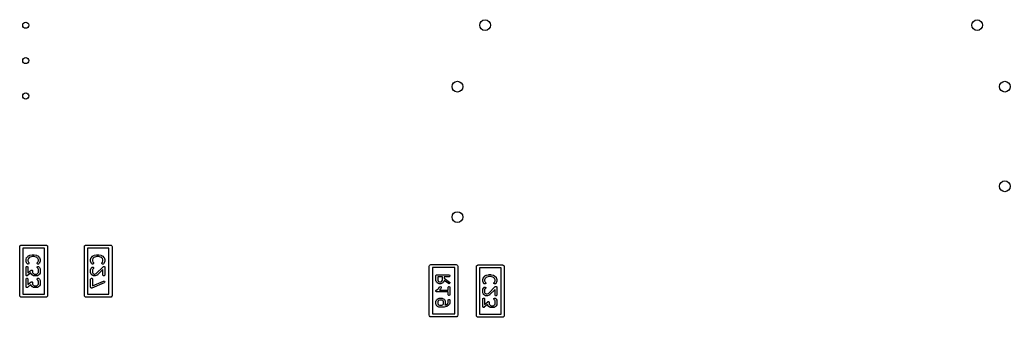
# Model space of a CAD drawing. Extents: x 2.52 to 5.05, y -5.23 to -2.7.
# Drawn here: x 3.778 to 5.045, y -4.374 to -3.993 of the extents above; entities that cross this region are included whole.
import ezdxf

# ---------------------------------------------------------------- set-up
doc = ezdxf.new("R2010")
doc.units = 0
doc.header["$MEASUREMENT"] = 0
doc.layers.add('BLACK', color=7, linetype='CONTINUOUS')

msp = doc.modelspace()

# ---------------------------------------------------------------- linework, layer by layer
at = {"layer": 'BLACK', "linetype": 'CONTINUOUS'}
for p, q in [((3.7776, -4.2835), (3.7777, -4.2827)), ((3.7776, -4.3465), (3.7776, -4.2835)), ((3.7777, -4.2827), (3.7788, -4.2816)), ((3.7788, -4.2816), (3.7795, -4.2815)), ((3.7795, -4.2815), (3.811, -4.2815)), ((3.7815, -4.2854), (3.7815, -4.3445)), ((3.8091, -4.2854), (3.7815, -4.2854)), ((3.8091, -4.3445), (3.8091, -4.2854)), ((3.811, -4.2815), (3.8118, -4.2816)), ((3.8118, -4.2816), (3.8128, -4.2827)), ((3.8128, -4.2827), (3.813, -4.2835)), ((3.813, -4.2835), (3.813, -4.3465)), ((3.8602, -4.2835), (3.8604, -4.2827)), ((3.8602, -4.3465), (3.8602, -4.2835)), ((3.8604, -4.2827), (3.8615, -4.2816)), ((3.8615, -4.2816), (3.8622, -4.2815)), ((3.8622, -4.2815), (3.8937, -4.2815)), ((3.8642, -4.2854), (3.8642, -4.3445)), ((3.8917, -4.2854), (3.8642, -4.2854)), ((3.8917, -4.3445), (3.8917, -4.2854)), ((3.8937, -4.2815), (3.8945, -4.2816)), ((3.8945, -4.2816), (3.8955, -4.2827)), ((3.8955, -4.2827), (3.8957, -4.2835)), ((3.8957, -4.2835), (3.8957, -4.3465)), ((3.7856, -4.3), (3.7863, -4.2977)), ((3.7863, -4.2976), (3.7865, -4.2975)), ((3.7863, -4.2977), (3.7863, -4.2976)), ((3.7863, -4.2977), (3.7863, -4.2977)), ((3.7865, -4.2975), (3.7865, -4.2973)), ((3.7865, -4.2973), (3.7866, -4.2973)), ((3.7866, -4.2973), (3.7881, -4.2958)), ((3.7866, -4.2973), (3.7866, -4.2973)), ((3.7881, -4.2958), (3.7883, -4.2956)), ((3.7883, -4.2956), (3.7884, -4.2955)), ((3.7884, -4.2955), (3.7899, -4.2948)), ((3.7896, -4.2976), (3.7885, -4.2987)), ((3.7909, -4.297), (3.7896, -4.2976)), ((3.7899, -4.2948), (3.79, -4.2947)), ((3.79, -4.2947), (3.7902, -4.2947)), ((3.7902, -4.2947), (3.7932, -4.2939)), ((3.7936, -4.2963), (3.7909, -4.297)), ((3.7932, -4.2939), (3.7933, -4.2939)), ((3.7933, -4.2939), (3.7934, -4.2939)), ((3.7934, -4.2939), (3.7957, -4.2939)), ((3.7955, -4.2963), (3.7936, -4.2963)), ((3.7983, -4.297), (3.7955, -4.2963)), ((3.7957, -4.2939), (3.7958, -4.2939)), ((3.7958, -4.2939), (3.796, -4.2939)), ((3.796, -4.2939), (3.799, -4.2947)), ((3.7995, -4.2976), (3.7983, -4.297)), ((3.799, -4.2947), (3.7991, -4.2947)), ((3.7991, -4.2947), (3.7992, -4.2948)), ((3.7992, -4.2948), (3.8007, -4.2955)), ((3.8007, -4.2987), (3.7995, -4.2976)), ((3.8007, -4.2955), (3.8009, -4.2956)), ((3.8009, -4.2956), (3.801, -4.2958)), ((3.801, -4.2958), (3.8025, -4.2973)), ((3.8025, -4.2973), (3.8026, -4.2973)), ((3.8026, -4.2973), (3.8026, -4.2973)), ((3.8026, -4.2973), (3.8027, -4.2975)), ((3.8027, -4.2975), (3.8028, -4.2976)), ((3.8028, -4.2976), (3.8028, -4.2977)), ((3.8028, -4.2977), (3.8028, -4.2977)), ((3.8028, -4.2977), (3.8036, -4.3)), ((3.8682, -4.3), (3.869, -4.2977)), ((3.869, -4.2976), (3.8691, -4.2975)), ((3.869, -4.2977), (3.869, -4.2976)), ((3.869, -4.2977), (3.869, -4.2977)), ((3.8691, -4.2975), (3.8692, -4.2973)), ((3.8692, -4.2973), (3.8692, -4.2973)), ((3.8692, -4.2973), (3.8693, -4.2973)), ((3.8693, -4.2973), (3.8708, -4.2958)), ((3.8708, -4.2958), (3.8709, -4.2956)), ((3.8709, -4.2956), (3.8711, -4.2955)), ((3.8711, -4.2955), (3.8726, -4.2948)), ((3.8723, -4.2976), (3.8711, -4.2987)), ((3.8735, -4.297), (3.8723, -4.2976)), ((3.8726, -4.2948), (3.8727, -4.2947)), ((3.8727, -4.2947), (3.8728, -4.2947)), ((3.8728, -4.2947), (3.8758, -4.2939)), ((3.8763, -4.2963), (3.8735, -4.297)), ((3.8758, -4.2939), (3.876, -4.2939)), ((3.876, -4.2939), (3.8761, -4.2939)), ((3.8761, -4.2939), (3.8784, -4.2939)), ((3.8782, -4.2963), (3.8763, -4.2963)), ((3.881, -4.297), (3.8782, -4.2963)), ((3.8784, -4.2939), (3.8785, -4.2939)), ((3.8785, -4.2939), (3.8787, -4.2939)), ((3.8787, -4.2939), (3.8817, -4.2947)), ((3.8822, -4.2976), (3.881, -4.297)), ((3.8817, -4.2947), (3.8818, -4.2947)), ((3.8818, -4.2947), (3.8819, -4.2948)), ((3.8819, -4.2948), (3.8834, -4.2955)), ((3.8833, -4.2987), (3.8822, -4.2976)), ((3.8834, -4.2955), (3.8835, -4.2956)), ((3.8835, -4.2956), (3.8837, -4.2958)), ((3.8837, -4.2958), (3.8852, -4.2973)), ((3.8852, -4.2973), (3.8852, -4.2973)), ((3.8852, -4.2973), (3.8853, -4.2973)), ((3.8853, -4.2973), (3.8854, -4.2975)), ((3.8854, -4.2975), (3.8855, -4.2976)), ((3.8855, -4.2976), (3.8855, -4.2977)), ((3.8855, -4.2977), (3.8855, -4.2977)), ((3.8855, -4.2977), (3.8862, -4.3)), ((3.7855, -4.3002), (3.7856, -4.3)), ((3.7855, -4.3003), (3.7855, -4.3002)), ((3.7855, -4.3018), (3.7855, -4.3003)), ((3.7855, -4.302), (3.7855, -4.3018)), ((3.7856, -4.3022), (3.7855, -4.302)), ((3.7855, -4.3101), (3.7856, -4.3096)), ((3.7855, -4.3198), (3.7855, -4.3101)), ((3.7863, -4.3045), (3.7856, -4.3022)), ((3.7856, -4.3096), (3.7862, -4.309)), ((3.7862, -4.309), (3.7871, -4.309)), ((3.7865, -4.3047), (3.7863, -4.3045)), ((3.7863, -4.3045), (3.7863, -4.3045)), ((3.7863, -4.3045), (3.7863, -4.3045)), ((3.7865, -4.3049), (3.7865, -4.3047)), ((3.7866, -4.3049), (3.7865, -4.3049)), ((3.7874, -4.3057), (3.7866, -4.3049)), ((3.7866, -4.3049), (3.7866, -4.3049)), ((3.7871, -4.309), (3.7878, -4.3096)), ((3.7877, -4.3059), (3.7874, -4.3057)), ((3.7886, -4.3059), (3.7877, -4.3059)), ((3.7878, -4.3096), (3.7879, -4.3101)), ((3.7885, -4.2987), (3.7879, -4.3005)), ((3.7879, -4.3005), (3.7879, -4.3016)), ((3.7879, -4.3016), (3.7885, -4.3034)), ((3.7879, -4.3101), (3.7879, -4.3172)), ((3.7885, -4.3034), (3.789, -4.304)), ((3.7893, -4.3053), (3.7886, -4.3059)), ((3.789, -4.304), (3.7893, -4.3044)), ((3.7893, -4.3044), (3.7893, -4.3053)), ((3.7998, -4.3044), (3.8001, -4.304)), ((3.7998, -4.3053), (3.7998, -4.3044)), ((3.8005, -4.3059), (3.7998, -4.3053)), ((3.7998, -4.3096), (3.8005, -4.309)), ((3.7998, -4.3105), (3.7998, -4.3096)), ((3.8001, -4.3109), (3.7998, -4.3105)), ((3.8001, -4.304), (3.8007, -4.3034)), ((3.8007, -4.3115), (3.8001, -4.3109)), ((3.8014, -4.3059), (3.8005, -4.3059)), ((3.8005, -4.309), (3.8014, -4.309)), ((3.8013, -4.3005), (3.8007, -4.2987)), ((3.8007, -4.3034), (3.8013, -4.3016)), ((3.8013, -4.3016), (3.8013, -4.3005)), ((3.8018, -4.3057), (3.8014, -4.3059)), ((3.8014, -4.309), (3.8018, -4.3093)), ((3.8025, -4.3049), (3.8018, -4.3057)), ((3.8018, -4.3093), (3.8025, -4.31)), ((3.8026, -4.3049), (3.8025, -4.3049)), ((3.8025, -4.31), (3.8026, -4.3102)), ((3.8027, -4.3047), (3.8026, -4.3049)), ((3.8026, -4.3049), (3.8026, -4.3049)), ((3.8026, -4.3102), (3.8027, -4.3103)), ((3.8028, -4.3045), (3.8027, -4.3047)), ((3.8027, -4.3103), (3.8035, -4.3118)), ((3.8036, -4.3022), (3.8028, -4.3045)), ((3.8028, -4.3045), (3.8028, -4.3045)), ((3.8028, -4.3045), (3.8028, -4.3045)), ((3.8036, -4.3), (3.8036, -4.3002)), ((3.8036, -4.3002), (3.8036, -4.3003)), ((3.8036, -4.3003), (3.8036, -4.3018)), ((3.8036, -4.3018), (3.8036, -4.302)), ((3.8036, -4.302), (3.8036, -4.3022)), ((3.8682, -4.3002), (3.8682, -4.3)), ((3.8682, -4.3003), (3.8682, -4.3002)), ((3.8682, -4.3018), (3.8682, -4.3003)), ((3.8682, -4.302), (3.8682, -4.3018)), ((3.8682, -4.3022), (3.8682, -4.302)), ((3.869, -4.3045), (3.8682, -4.3022)), ((3.8691, -4.3047), (3.869, -4.3045)), ((3.869, -4.3045), (3.869, -4.3045)), ((3.869, -4.3045), (3.869, -4.3045)), ((3.8692, -4.3049), (3.8691, -4.3047)), ((3.8691, -4.3111), (3.8692, -4.3109)), ((3.8693, -4.3049), (3.8692, -4.3049)), ((3.8692, -4.3049), (3.8692, -4.3049)), ((3.8692, -4.3109), (3.8693, -4.3108)), ((3.87, -4.3057), (3.8693, -4.3049)), ((3.8693, -4.3108), (3.87, -4.31)), ((3.8704, -4.3059), (3.87, -4.3057)), ((3.87, -4.31), (3.8704, -4.3097)), ((3.8713, -4.3059), (3.8704, -4.3059)), ((3.8704, -4.3097), (3.8713, -4.3097)), ((3.8711, -4.2987), (3.8705, -4.3005)), ((3.8705, -4.3005), (3.8705, -4.3016)), ((3.8705, -4.3016), (3.8711, -4.3034)), ((3.8711, -4.3034), (3.8717, -4.304)), ((3.872, -4.3053), (3.8713, -4.3059)), ((3.8713, -4.3097), (3.872, -4.3104)), ((3.8717, -4.304), (3.872, -4.3044)), ((3.872, -4.3044), (3.872, -4.3053)), ((3.872, -4.3104), (3.872, -4.3113)), ((3.8755, -4.3181), (3.8843, -4.3093)), ((3.8825, -4.3044), (3.8828, -4.304)), ((3.8825, -4.3053), (3.8825, -4.3044)), ((3.8832, -4.3059), (3.8825, -4.3053)), ((3.8828, -4.304), (3.8833, -4.3034)), ((3.8841, -4.3059), (3.8832, -4.3059)), ((3.8839, -4.3005), (3.8833, -4.2987)), ((3.8833, -4.3034), (3.8839, -4.3016)), ((3.8839, -4.3016), (3.8839, -4.3005)), ((3.8845, -4.3057), (3.8841, -4.3059)), ((3.8843, -4.3093), (3.8847, -4.309)), ((3.8852, -4.3049), (3.8845, -4.3057)), ((3.8847, -4.309), (3.8847, -4.309)), ((3.8847, -4.309), (3.8847, -4.309)), ((3.8847, -4.309), (3.8856, -4.309)), ((3.8853, -4.3049), (3.8852, -4.3049)), ((3.8852, -4.3049), (3.8852, -4.3049)), ((3.8854, -4.3047), (3.8853, -4.3049)), ((3.8855, -4.3045), (3.8854, -4.3047)), ((3.8862, -4.3022), (3.8855, -4.3045)), ((3.8855, -4.3045), (3.8855, -4.3045)), ((3.8855, -4.3045), (3.8855, -4.3045)), ((3.8856, -4.309), (3.8862, -4.3096)), ((3.8856, -4.309), (3.8856, -4.309)), ((3.8862, -4.3), (3.8863, -4.3002)), ((3.8863, -4.302), (3.8862, -4.3022)), ((3.8862, -4.3096), (3.8863, -4.3101)), ((3.8863, -4.3002), (3.8863, -4.3003)), ((3.8863, -4.3003), (3.8863, -4.3018)), ((3.8863, -4.3018), (3.8863, -4.302)), ((3.8863, -4.3101), (3.8863, -4.3198)), ((4.3018, -4.3085), (4.3019, -4.3078)), ((4.3018, -4.3715), (4.3018, -4.3085)), ((4.3019, -4.3078), (4.303, -4.3067)), ((4.303, -4.3067), (4.3038, -4.3065)), ((4.3038, -4.3065), (4.3362, -4.3065)), ((4.3057, -4.3105), (4.3057, -4.3695)), ((4.3343, -4.3105), (4.3057, -4.3105)), ((4.3343, -4.3695), (4.3343, -4.3105)), ((4.3362, -4.3065), (4.337, -4.3067)), ((4.337, -4.3067), (4.3381, -4.3078)), ((4.3381, -4.3078), (4.3382, -4.3085)), ((4.3382, -4.3085), (4.3382, -4.3715)), ((4.3623, -4.309), (4.3624, -4.3082)), ((4.3623, -4.372), (4.3623, -4.309)), ((4.3624, -4.3082), (4.3635, -4.3072)), ((4.3635, -4.3072), (4.3643, -4.307)), ((4.3643, -4.307), (4.3957, -4.307)), ((4.3957, -4.307), (4.3965, -4.3072)), ((4.3965, -4.3072), (4.3976, -4.3082)), ((4.3976, -4.3082), (4.3977, -4.309)), ((4.3977, -4.309), (4.3977, -4.372)), ((3.7856, -4.3202), (3.7855, -4.3198)), ((3.7856, -4.3203), (3.7856, -4.3202)), ((3.7856, -4.3202), (3.7856, -4.3202)), ((3.7856, -4.3202), (3.7856, -4.3202)), ((3.7859, -4.3206), (3.7856, -4.3203)), ((3.7862, -4.3209), (3.7859, -4.3206)), ((3.7867, -4.3209), (3.7862, -4.3209)), ((3.7862, -4.3209), (3.7862, -4.3209)), ((3.7862, -4.3209), (3.7862, -4.3209)), ((3.7871, -4.321), (3.7867, -4.3209)), ((3.7872, -4.3209), (3.7871, -4.3209)), ((3.7871, -4.3209), (3.7871, -4.3209)), ((3.7871, -4.3209), (3.7871, -4.321)), ((3.7875, -4.3207), (3.7872, -4.3209)), ((3.7916, -4.3171), (3.7875, -4.3207)), ((3.7879, -4.3172), (3.7919, -4.3137)), ((3.7916, -4.3173), (3.7916, -4.3171)), ((3.7916, -4.3174), (3.7916, -4.3173)), ((3.7916, -4.3173), (3.7916, -4.3173)), ((3.7924, -4.3189), (3.7916, -4.3174)), ((3.7919, -4.3137), (3.7922, -4.3135)), ((3.7922, -4.3135), (3.7922, -4.3135)), ((3.7922, -4.3135), (3.7923, -4.3135)), ((3.7923, -4.3135), (3.7923, -4.3135)), ((3.7923, -4.3135), (3.7927, -4.3135)), ((3.7925, -4.319), (3.7924, -4.3189)), ((3.7926, -4.3192), (3.7925, -4.319)), ((3.7934, -4.3199), (3.7926, -4.3192)), ((3.7927, -4.3135), (3.7931, -4.3135)), ((3.7931, -4.3135), (3.7932, -4.3135)), ((3.7932, -4.3135), (3.7932, -4.3135)), ((3.7932, -4.3135), (3.7935, -4.3138)), ((3.7935, -4.32), (3.7934, -4.3199)), ((3.7935, -4.3138), (3.7938, -4.3141)), ((3.7937, -4.3201), (3.7935, -4.32)), ((3.7952, -4.3209), (3.7937, -4.3201)), ((3.7938, -4.3141), (3.7938, -4.3142)), ((3.7938, -4.3142), (3.7938, -4.3142)), ((3.7938, -4.3142), (3.7938, -4.3143)), ((3.7938, -4.3143), (3.7939, -4.3146)), ((3.7939, -4.3146), (3.7939, -4.3166)), ((3.7939, -4.3166), (3.7944, -4.3176)), ((3.7944, -4.3176), (3.7949, -4.3181)), ((3.7949, -4.3181), (3.796, -4.3187)), ((3.7954, -4.321), (3.7952, -4.3209)), ((3.7952, -4.3209), (3.7952, -4.3209)), ((3.7952, -4.3209), (3.7952, -4.3209)), ((3.7956, -4.321), (3.7954, -4.321)), ((3.7957, -4.321), (3.7956, -4.321)), ((3.7956, -4.321), (3.7956, -4.321)), ((3.7994, -4.321), (3.7957, -4.321)), ((3.796, -4.3187), (3.7992, -4.3187)), ((3.7992, -4.3187), (3.8002, -4.3181)), ((3.7995, -4.321), (3.7994, -4.321)), ((3.7997, -4.321), (3.7995, -4.321)), ((3.7995, -4.321), (3.7995, -4.321)), ((3.7999, -4.3209), (3.7997, -4.321)), ((3.8, -4.3209), (3.7999, -4.3209)), ((3.7999, -4.3209), (3.7999, -4.3209)), ((3.8015, -4.3201), (3.8, -4.3209)), ((3.8002, -4.3181), (3.8007, -4.3176)), ((3.8013, -4.3126), (3.8007, -4.3115)), ((3.8007, -4.3176), (3.8013, -4.3166)), ((3.8013, -4.3166), (3.8013, -4.3126)), ((3.8016, -4.32), (3.8015, -4.3201)), ((3.8018, -4.3199), (3.8016, -4.32)), ((3.8025, -4.3192), (3.8018, -4.3199)), ((3.8026, -4.319), (3.8025, -4.3192)), ((3.8027, -4.3189), (3.8026, -4.319)), ((3.8035, -4.3174), (3.8027, -4.3189)), ((3.8035, -4.3118), (3.8035, -4.3119)), ((3.8035, -4.3119), (3.8035, -4.3119)), ((3.8035, -4.3119), (3.8036, -4.3121)), ((3.8036, -4.3171), (3.8035, -4.3173)), ((3.8035, -4.3173), (3.8035, -4.3173)), ((3.8035, -4.3173), (3.8035, -4.3174)), ((3.8036, -4.3121), (3.8036, -4.3123)), ((3.8036, -4.3123), (3.8036, -4.3123)), ((3.8036, -4.3123), (3.8036, -4.3123)), ((3.8036, -4.3123), (3.8036, -4.3168)), ((3.8036, -4.3168), (3.8036, -4.3169)), ((3.8036, -4.3169), (3.8036, -4.3169)), ((3.8036, -4.3169), (3.8036, -4.3171)), ((3.8682, -4.3128), (3.8683, -4.3126)), ((3.8682, -4.313), (3.8682, -4.3128)), ((3.8682, -4.3131), (3.8682, -4.313)), ((3.8682, -4.313), (3.8682, -4.313)), ((3.8682, -4.3168), (3.8682, -4.3131)), ((3.8682, -4.3169), (3.8682, -4.3168)), ((3.8682, -4.3171), (3.8682, -4.3169)), ((3.8682, -4.3169), (3.8682, -4.3169)), ((3.8683, -4.3173), (3.8682, -4.3171)), ((3.8683, -4.3126), (3.8691, -4.3111)), ((3.8683, -4.3126), (3.8683, -4.3126)), ((3.8683, -4.3126), (3.8683, -4.3126)), ((3.8683, -4.3174), (3.8683, -4.3173)), ((3.8683, -4.3173), (3.8683, -4.3173)), ((3.8691, -4.3189), (3.8683, -4.3174)), ((3.8692, -4.319), (3.8691, -4.3189)), ((3.8693, -4.3192), (3.8692, -4.319)), ((3.87, -4.3199), (3.8693, -4.3192)), ((3.8702, -4.32), (3.87, -4.3199)), ((3.8703, -4.3201), (3.8702, -4.32)), ((3.8718, -4.3209), (3.8703, -4.3201)), ((3.8711, -4.3123), (3.8705, -4.3134)), ((3.8705, -4.3134), (3.8705, -4.3166)), ((3.8705, -4.3166), (3.8711, -4.3176)), ((3.8717, -4.3117), (3.8711, -4.3123)), ((3.8711, -4.3176), (3.8716, -4.3181)), ((3.8716, -4.3181), (3.8726, -4.3187)), ((3.872, -4.3113), (3.8717, -4.3117)), ((3.8719, -4.3209), (3.8718, -4.3209)), ((3.8721, -4.321), (3.8719, -4.3209)), ((3.8719, -4.3209), (3.8719, -4.3209)), ((3.8723, -4.321), (3.8721, -4.321)), ((3.8724, -4.321), (3.8723, -4.321)), ((3.8723, -4.321), (3.8723, -4.321)), ((3.8739, -4.321), (3.8724, -4.321)), ((3.8726, -4.3187), (3.8737, -4.3187)), ((3.8737, -4.3187), (3.8755, -4.3181)), ((3.8741, -4.321), (3.8739, -4.321)), ((3.8742, -4.321), (3.8741, -4.321)), ((3.8765, -4.3202), (3.8742, -4.321)), ((3.8766, -4.3202), (3.8765, -4.3202)), ((3.8765, -4.3202), (3.8765, -4.3202)), ((3.8767, -4.3201), (3.8766, -4.3202)), ((3.8769, -4.32), (3.8767, -4.3201)), ((3.877, -4.3199), (3.8769, -4.32)), ((3.8769, -4.32), (3.8769, -4.32)), ((3.8839, -4.3129), (3.877, -4.3199)), ((3.8839, -4.3198), (3.8839, -4.3129)), ((3.884, -4.3203), (3.8839, -4.3198)), ((3.8847, -4.3209), (3.884, -4.3203)), ((3.8856, -4.3209), (3.8847, -4.3209)), ((3.8862, -4.3203), (3.8856, -4.3209)), ((3.8863, -4.3198), (3.8862, -4.3203)), ((4.3102, -4.3209), (4.3103, -4.3204)), ((4.3102, -4.3269), (4.3102, -4.3209)), ((4.3103, -4.3204), (4.311, -4.3198)), ((4.311, -4.3198), (4.3114, -4.3197)), ((4.3114, -4.3197), (4.3272, -4.3197)), ((4.3185, -4.3221), (4.3126, -4.3221)), ((4.3126, -4.3221), (4.3126, -4.3266)), ((4.3185, -4.3266), (4.3185, -4.3221)), ((4.3272, -4.3221), (4.3208, -4.3221)), ((4.3208, -4.3221), (4.3208, -4.324)), ((4.3272, -4.3197), (4.3276, -4.3198)), ((4.3276, -4.322), (4.3272, -4.3221)), ((4.3276, -4.3198), (4.3283, -4.3204)), ((4.3283, -4.3213), (4.3276, -4.322)), ((4.3283, -4.3204), (4.3283, -4.3213)), ((4.3662, -4.3109), (4.3662, -4.37)), ((4.3938, -4.3109), (4.3662, -4.3109)), ((4.3703, -4.3255), (4.371, -4.3232)), ((4.371, -4.3232), (4.3711, -4.3232)), ((4.3711, -4.3231), (4.3712, -4.323)), ((4.3711, -4.3232), (4.3711, -4.3231)), ((4.3712, -4.323), (4.3713, -4.3228)), ((4.3713, -4.3228), (4.3728, -4.3213)), ((4.3713, -4.3228), (4.3713, -4.3228)), ((4.3713, -4.3228), (4.3713, -4.3228)), ((4.3728, -4.3213), (4.373, -4.3212)), ((4.373, -4.3212), (4.3731, -4.321)), ((4.3731, -4.321), (4.3746, -4.3203)), ((4.3744, -4.3231), (4.3732, -4.3242)), ((4.3756, -4.3225), (4.3744, -4.3231)), ((4.3746, -4.3203), (4.3748, -4.3203)), ((4.3748, -4.3203), (4.3749, -4.3202)), ((4.3749, -4.3202), (4.3779, -4.3195)), ((4.3783, -4.3218), (4.3756, -4.3225)), ((4.3779, -4.3195), (4.378, -4.3194)), ((4.378, -4.3194), (4.3782, -4.3194)), ((4.3782, -4.3194), (4.3804, -4.3194)), ((4.3803, -4.3218), (4.3783, -4.3218)), ((4.383, -4.3225), (4.3803, -4.3218)), ((4.3804, -4.3194), (4.3806, -4.3194)), ((4.3806, -4.3194), (4.3807, -4.3195)), ((4.3807, -4.3195), (4.3837, -4.3202)), ((4.3842, -4.3231), (4.383, -4.3225)), ((4.3837, -4.3202), (4.3838, -4.3203)), ((4.3838, -4.3203), (4.3839, -4.3203)), ((4.3839, -4.3203), (4.3854, -4.321)), ((4.3854, -4.3242), (4.3842, -4.3231)), ((4.3854, -4.321), (4.3856, -4.3212)), ((4.3856, -4.3212), (4.3857, -4.3213)), ((4.3857, -4.3213), (4.3872, -4.3228)), ((4.3872, -4.3228), (4.3873, -4.3228)), ((4.3873, -4.3228), (4.3873, -4.3228)), ((4.3873, -4.3228), (4.3874, -4.323)), ((4.3874, -4.323), (4.3875, -4.3231)), ((4.3875, -4.3231), (4.3875, -4.3232)), ((4.3875, -4.3232), (4.3875, -4.3232)), ((4.3875, -4.3232), (4.3883, -4.3255)), ((4.3938, -4.37), (4.3938, -4.3109)), ((3.7855, -4.3251), (3.7856, -4.3246)), ((3.7855, -4.3348), (3.7855, -4.3251)), ((3.7856, -4.3352), (3.7855, -4.3348)), ((3.7856, -4.3246), (3.7862, -4.324)), ((3.7856, -4.3353), (3.7856, -4.3352)), ((3.7856, -4.3352), (3.7856, -4.3352)), ((3.7856, -4.3352), (3.7856, -4.3352)), ((3.7859, -4.3356), (3.7856, -4.3353)), ((3.7862, -4.3359), (3.7859, -4.3356)), ((3.7862, -4.324), (3.7871, -4.324)), ((3.7867, -4.3359), (3.7862, -4.3359)), ((3.7862, -4.3359), (3.7862, -4.3359)), ((3.7862, -4.3359), (3.7862, -4.3359)), ((3.7871, -4.336), (3.7867, -4.3359)), ((3.7871, -4.324), (3.7878, -4.3246)), ((3.7872, -4.3359), (3.7871, -4.3359)), ((3.7871, -4.3359), (3.7871, -4.3359)), ((3.7871, -4.3359), (3.7871, -4.336)), ((3.7875, -4.3357), (3.7872, -4.3359)), ((3.7916, -4.3321), (3.7875, -4.3357)), ((3.7878, -4.3246), (3.7879, -4.3251)), ((3.7879, -4.3251), (3.7879, -4.3322)), ((3.7879, -4.3322), (3.7919, -4.3287)), ((3.7916, -4.3323), (3.7916, -4.3321)), ((3.7916, -4.3324), (3.7916, -4.3323)), ((3.7916, -4.3323), (3.7916, -4.3323)), ((3.7924, -4.3339), (3.7916, -4.3324)), ((3.7919, -4.3287), (3.7922, -4.3285)), ((3.7922, -4.3285), (3.7922, -4.3285)), ((3.7922, -4.3285), (3.7923, -4.3285)), ((3.7923, -4.3285), (3.7923, -4.3285)), ((3.7923, -4.3285), (3.7927, -4.3285)), ((3.7925, -4.334), (3.7924, -4.3339)), ((3.7926, -4.3342), (3.7925, -4.334)), ((3.7934, -4.3349), (3.7926, -4.3342)), ((3.7927, -4.3285), (3.7931, -4.3285)), ((3.7931, -4.3285), (3.7932, -4.3285)), ((3.7932, -4.3285), (3.7932, -4.3285)), ((3.7932, -4.3285), (3.7935, -4.3288)), ((3.7935, -4.335), (3.7934, -4.3349)), ((3.7935, -4.3288), (3.7938, -4.3291)), ((3.7937, -4.3351), (3.7935, -4.335)), ((3.7952, -4.3359), (3.7937, -4.3351)), ((3.7938, -4.3291), (3.7938, -4.3292)), ((3.7938, -4.3292), (3.7938, -4.3292)), ((3.7938, -4.3292), (3.7938, -4.3293)), ((3.7938, -4.3293), (3.7939, -4.3296)), ((3.7939, -4.3296), (3.7939, -4.3316)), ((3.7939, -4.3316), (3.7944, -4.3326)), ((3.7944, -4.3326), (3.7949, -4.3331)), ((3.7949, -4.3331), (3.796, -4.3337)), ((3.7954, -4.336), (3.7952, -4.3359)), ((3.7952, -4.3359), (3.7952, -4.3359)), ((3.7952, -4.3359), (3.7952, -4.3359)), ((3.7956, -4.336), (3.7954, -4.336)), ((3.7957, -4.336), (3.7956, -4.336)), ((3.7956, -4.336), (3.7956, -4.336)), ((3.7994, -4.336), (3.7957, -4.336)), ((3.796, -4.3337), (3.7992, -4.3337)), ((3.7992, -4.3337), (3.8002, -4.3331)), ((3.7995, -4.336), (3.7994, -4.336)), ((3.7997, -4.336), (3.7995, -4.336)), ((3.7995, -4.336), (3.7995, -4.336)), ((3.7999, -4.3359), (3.7997, -4.336)), ((3.7998, -4.3246), (3.8005, -4.324)), ((3.7998, -4.3255), (3.7998, -4.3246)), ((3.8001, -4.3259), (3.7998, -4.3255)), ((3.8, -4.3359), (3.7999, -4.3359)), ((3.7999, -4.3359), (3.7999, -4.3359)), ((3.8015, -4.3351), (3.8, -4.3359)), ((3.8007, -4.3265), (3.8001, -4.3259)), ((3.8002, -4.3331), (3.8007, -4.3326)), ((3.8005, -4.324), (3.8014, -4.324)), ((3.8013, -4.3276), (3.8007, -4.3265)), ((3.8007, -4.3326), (3.8013, -4.3316)), ((3.8013, -4.3316), (3.8013, -4.3276)), ((3.8014, -4.324), (3.8018, -4.3242)), ((3.8016, -4.335), (3.8015, -4.3351)), ((3.8018, -4.3349), (3.8016, -4.335)), ((3.8018, -4.3242), (3.8025, -4.325)), ((3.8025, -4.3342), (3.8018, -4.3349)), ((3.8025, -4.325), (3.8026, -4.3252)), ((3.8026, -4.334), (3.8025, -4.3342)), ((3.8026, -4.3252), (3.8027, -4.3253)), ((3.8027, -4.3339), (3.8026, -4.334)), ((3.8027, -4.3253), (3.8035, -4.3268)), ((3.8035, -4.3324), (3.8027, -4.3339)), ((3.8035, -4.3268), (3.8035, -4.3269)), ((3.8035, -4.3269), (3.8035, -4.3269)), ((3.8035, -4.3269), (3.8036, -4.3271)), ((3.8036, -4.3321), (3.8035, -4.3323)), ((3.8035, -4.3323), (3.8035, -4.3323)), ((3.8035, -4.3323), (3.8035, -4.3324)), ((3.8036, -4.3271), (3.8036, -4.3273)), ((3.8036, -4.3273), (3.8036, -4.3273)), ((3.8036, -4.3273), (3.8036, -4.3273)), ((3.8036, -4.3273), (3.8036, -4.3318)), ((3.8036, -4.3318), (3.8036, -4.3319)), ((3.8036, -4.3319), (3.8036, -4.3319)), ((3.8036, -4.3319), (3.8036, -4.3321)), ((3.8682, -4.3251), (3.8683, -4.3246)), ((3.8682, -4.3356), (3.8682, -4.3251)), ((3.8683, -4.336), (3.8682, -4.3356)), ((3.8682, -4.3356), (3.8682, -4.3356)), ((3.8682, -4.3356), (3.8682, -4.3356)), ((3.8682, -4.3356), (3.8682, -4.3356)), ((3.8683, -4.3246), (3.8689, -4.324)), ((3.8684, -4.3362), (3.8683, -4.336)), ((3.8685, -4.3364), (3.8684, -4.3362)), ((3.8689, -4.324), (3.8698, -4.324)), ((3.8698, -4.324), (3.8705, -4.3246)), ((3.8856, -4.3299), (3.8698, -4.3367)), ((3.8705, -4.3246), (3.8705, -4.3251)), ((3.8705, -4.3251), (3.8705, -4.3338)), ((3.8705, -4.3338), (3.8846, -4.3277)), ((3.8846, -4.3277), (3.8851, -4.3277)), ((3.8851, -4.3277), (3.8859, -4.328)), ((3.886, -4.3297), (3.8856, -4.3299)), ((3.8859, -4.328), (3.8863, -4.3288)), ((3.8863, -4.3288), (3.886, -4.3297)), ((4.3102, -4.327), (4.3102, -4.3269)), ((4.3102, -4.3269), (4.3102, -4.3269)), ((4.3103, -4.3271), (4.3102, -4.327)), ((4.3103, -4.3273), (4.3103, -4.3271)), ((4.3104, -4.3274), (4.3103, -4.3273)), ((4.3103, -4.3273), (4.3103, -4.3273)), ((4.3111, -4.3289), (4.3104, -4.3274)), ((4.3112, -4.3291), (4.3111, -4.3289)), ((4.3113, -4.3292), (4.3112, -4.3291)), ((4.3121, -4.33), (4.3113, -4.3292)), ((4.3122, -4.3301), (4.3121, -4.33)), ((4.3124, -4.3302), (4.3122, -4.3301)), ((4.3139, -4.3309), (4.3124, -4.3302)), ((4.3126, -4.3266), (4.3131, -4.3277)), ((4.3131, -4.3277), (4.3136, -4.3282)), ((4.3136, -4.3282), (4.3147, -4.3287)), ((4.314, -4.331), (4.3139, -4.3309)), ((4.3139, -4.3309), (4.3139, -4.3309)), ((4.3141, -4.331), (4.314, -4.331)), ((4.3143, -4.3311), (4.3141, -4.331)), ((4.3142, -4.3367), (4.3149, -4.3353)), ((4.3144, -4.331), (4.3143, -4.3311)), ((4.3144, -4.3311), (4.3144, -4.331)), ((4.3167, -4.3311), (4.3144, -4.3311)), ((4.3147, -4.3287), (4.3164, -4.3287)), ((4.3149, -4.3353), (4.3151, -4.335)), ((4.3151, -4.335), (4.316, -4.3347)), ((4.316, -4.3347), (4.3168, -4.3351)), ((4.3164, -4.3287), (4.3175, -4.3282)), ((4.3169, -4.331), (4.3167, -4.3311)), ((4.3167, -4.3311), (4.3167, -4.331)), ((4.3167, -4.331), (4.3167, -4.3311)), ((4.3168, -4.3351), (4.3171, -4.336)), ((4.3171, -4.331), (4.3169, -4.331)), ((4.3171, -4.336), (4.317, -4.3364)), ((4.3172, -4.3309), (4.3171, -4.3309)), ((4.3171, -4.3309), (4.3171, -4.331)), ((4.3187, -4.3302), (4.3172, -4.3309)), ((4.3175, -4.3282), (4.3179, -4.3277)), ((4.3179, -4.3277), (4.3185, -4.3266)), ((4.3188, -4.3301), (4.3187, -4.3302)), ((4.319, -4.33), (4.3188, -4.3301)), ((4.3197, -4.3292), (4.319, -4.33)), ((4.3199, -4.3291), (4.3197, -4.3292)), ((4.32, -4.3289), (4.3199, -4.3291)), ((4.3207, -4.3274), (4.32, -4.3289)), ((4.3208, -4.3273), (4.3207, -4.3273)), ((4.3207, -4.3273), (4.3207, -4.3274)), ((4.3208, -4.324), (4.3278, -4.3289)), ((4.3265, -4.3308), (4.3208, -4.3269)), ((4.3208, -4.3269), (4.3208, -4.3269)), ((4.3208, -4.3269), (4.3208, -4.327)), ((4.3208, -4.327), (4.3208, -4.3271)), ((4.3208, -4.3271), (4.3208, -4.3273)), ((4.326, -4.3359), (4.3261, -4.3354)), ((4.326, -4.3392), (4.326, -4.3359)), ((4.3261, -4.3354), (4.3267, -4.3348)), ((4.3269, -4.331), (4.3265, -4.3308)), ((4.3267, -4.3348), (4.3276, -4.3348)), ((4.3278, -4.3309), (4.3269, -4.331)), ((4.3276, -4.3348), (4.3283, -4.3354)), ((4.3278, -4.3289), (4.3282, -4.3292)), ((4.3283, -4.3301), (4.3278, -4.3309)), ((4.3282, -4.3292), (4.3283, -4.3301)), ((4.3283, -4.3354), (4.3283, -4.3359)), ((4.3283, -4.3359), (4.3283, -4.3449)), ((4.3702, -4.3258), (4.3703, -4.3257)), ((4.3702, -4.3273), (4.3702, -4.3258)), ((4.3703, -4.3275), (4.3702, -4.3273)), ((4.3703, -4.3257), (4.3703, -4.3255)), ((4.3703, -4.3277), (4.3703, -4.3275)), ((4.371, -4.33), (4.3703, -4.3277)), ((4.3711, -4.33), (4.371, -4.33)), ((4.3711, -4.3301), (4.3711, -4.33)), ((4.3712, -4.3302), (4.3711, -4.3301)), ((4.3713, -4.3304), (4.3712, -4.3302)), ((4.3712, -4.3364), (4.3713, -4.3363)), ((4.3721, -4.3312), (4.3713, -4.3304)), ((4.3713, -4.3304), (4.3713, -4.3304)), ((4.3713, -4.3304), (4.3713, -4.3304)), ((4.3713, -4.3363), (4.3721, -4.3355)), ((4.3725, -4.3314), (4.3721, -4.3312)), ((4.3721, -4.3355), (4.3725, -4.3353)), ((4.3734, -4.3314), (4.3725, -4.3314)), ((4.3725, -4.3353), (4.3734, -4.3353)), ((4.3732, -4.3242), (4.3726, -4.326)), ((4.3726, -4.326), (4.3726, -4.3272)), ((4.3726, -4.3272), (4.3732, -4.329)), ((4.3732, -4.329), (4.3737, -4.3295)), ((4.374, -4.3308), (4.3734, -4.3314)), ((4.3734, -4.3353), (4.374, -4.3359)), ((4.3737, -4.3295), (4.374, -4.3299)), ((4.374, -4.3299), (4.374, -4.3308)), ((4.374, -4.3359), (4.374, -4.3368)), ((4.3775, -4.3436), (4.3863, -4.3348)), ((4.3846, -4.3299), (4.3848, -4.3295)), ((4.3846, -4.3308), (4.3846, -4.3299)), ((4.3852, -4.3314), (4.3846, -4.3308)), ((4.3848, -4.3295), (4.3854, -4.329)), ((4.3861, -4.3314), (4.3852, -4.3314)), ((4.386, -4.326), (4.3854, -4.3242)), ((4.3854, -4.329), (4.386, -4.3272)), ((4.386, -4.3272), (4.386, -4.326)), ((4.3865, -4.3312), (4.3861, -4.3314)), ((4.3863, -4.3348), (4.3867, -4.3345)), ((4.3872, -4.3304), (4.3865, -4.3312)), ((4.3867, -4.3345), (4.3867, -4.3345)), ((4.3867, -4.3345), (4.3867, -4.3345)), ((4.3867, -4.3345), (4.3876, -4.3345)), ((4.3873, -4.3304), (4.3872, -4.3304)), ((4.3874, -4.3302), (4.3873, -4.3304)), ((4.3873, -4.3304), (4.3873, -4.3304)), ((4.3875, -4.3301), (4.3874, -4.3302)), ((4.3883, -4.3277), (4.3875, -4.33)), ((4.3875, -4.33), (4.3875, -4.33)), ((4.3875, -4.33), (4.3875, -4.3301)), ((4.3876, -4.3345), (4.3883, -4.3351)), ((4.3876, -4.3345), (4.3876, -4.3345)), ((4.3883, -4.3255), (4.3883, -4.3257)), ((4.3883, -4.3257), (4.3883, -4.3258)), ((4.3883, -4.3258), (4.3883, -4.3273)), ((4.3883, -4.3273), (4.3883, -4.3275)), ((4.3883, -4.3275), (4.3883, -4.3277)), ((4.3883, -4.3351), (4.3883, -4.3356)), ((4.3883, -4.3356), (4.3883, -4.3453)), ((3.7777, -4.3472), (3.7776, -4.3465)), ((3.7788, -4.3483), (3.7777, -4.3472)), ((3.7795, -4.3484), (3.7788, -4.3483)), ((3.811, -4.3484), (3.7795, -4.3484)), ((3.7815, -4.3445), (3.8091, -4.3445)), ((3.8118, -4.3483), (3.811, -4.3484)), ((3.8128, -4.3472), (3.8118, -4.3483)), ((3.813, -4.3465), (3.8128, -4.3472)), ((3.8604, -4.3472), (3.8602, -4.3465)), ((3.8615, -4.3483), (3.8604, -4.3472)), ((3.8622, -4.3484), (3.8615, -4.3483)), ((3.8937, -4.3484), (3.8622, -4.3484)), ((3.8642, -4.3445), (3.8917, -4.3445)), ((3.8688, -4.3365), (3.8685, -4.3364)), ((3.8689, -4.3367), (3.8688, -4.3365)), ((3.8692, -4.3367), (3.8689, -4.3367)), ((3.8694, -4.3368), (3.8692, -4.3367)), ((3.8698, -4.3367), (3.8694, -4.3368)), ((3.8698, -4.3367), (3.8698, -4.3367)), ((3.8698, -4.3367), (3.8698, -4.3367)), ((3.8698, -4.3367), (3.8698, -4.3367)), ((3.8945, -4.3483), (3.8937, -4.3484)), ((3.8955, -4.3472), (3.8945, -4.3483)), ((3.8957, -4.3465), (3.8955, -4.3472)), ((4.3103, -4.3399), (4.3104, -4.3398)), ((4.3103, -4.3403), (4.3103, -4.3399)), ((4.3103, -4.3406), (4.3103, -4.3403)), ((4.3103, -4.3407), (4.3103, -4.3406)), ((4.3103, -4.3408), (4.3103, -4.3407)), ((4.3106, -4.3411), (4.3103, -4.3408)), ((4.3104, -4.3397), (4.3108, -4.3394)), ((4.3104, -4.3398), (4.3104, -4.3397)), ((4.3108, -4.3414), (4.3106, -4.3411)), ((4.3108, -4.3394), (4.3129, -4.338)), ((4.3109, -4.3414), (4.3108, -4.3414)), ((4.311, -4.3415), (4.3109, -4.3414)), ((4.3114, -4.3416), (4.311, -4.3415)), ((4.326, -4.3416), (4.3114, -4.3416)), ((4.3129, -4.338), (4.3142, -4.3367)), ((4.316, -4.3382), (4.315, -4.3392)), ((4.315, -4.3392), (4.326, -4.3392)), ((4.3161, -4.3381), (4.316, -4.3382)), ((4.3162, -4.3379), (4.3161, -4.3381)), ((4.317, -4.3364), (4.3162, -4.3379)), ((4.326, -4.3449), (4.326, -4.3416)), ((4.3261, -4.3453), (4.326, -4.3449)), ((4.3267, -4.346), (4.3261, -4.3453)), ((4.3276, -4.346), (4.3267, -4.346)), ((4.3283, -4.3453), (4.3276, -4.346)), ((4.3283, -4.3449), (4.3283, -4.3453)), ((4.3702, -4.3385), (4.3703, -4.3383)), ((4.3702, -4.3386), (4.3702, -4.3385)), ((4.3702, -4.3385), (4.3702, -4.3385)), ((4.3702, -4.3423), (4.3702, -4.3386)), ((4.3702, -4.3424), (4.3702, -4.3423)), ((4.3703, -4.3426), (4.3702, -4.3424)), ((4.3702, -4.3424), (4.3702, -4.3424)), ((4.3703, -4.3383), (4.3703, -4.3381)), ((4.3703, -4.3381), (4.3703, -4.3381)), ((4.3703, -4.3381), (4.3704, -4.3381)), ((4.3703, -4.3428), (4.3703, -4.3426)), ((4.3704, -4.3429), (4.3703, -4.3428)), ((4.3703, -4.3428), (4.3703, -4.3428)), ((4.3704, -4.3381), (4.3711, -4.3366)), ((4.3711, -4.3444), (4.3704, -4.3429)), ((4.3711, -4.3366), (4.3712, -4.3364)), ((4.3712, -4.3445), (4.3711, -4.3444)), ((4.3713, -4.3447), (4.3712, -4.3445)), ((4.3721, -4.3454), (4.3713, -4.3447)), ((4.3722, -4.3455), (4.3721, -4.3454)), ((4.3724, -4.3457), (4.3722, -4.3455)), ((4.3739, -4.3464), (4.3724, -4.3457)), ((4.3731, -4.3378), (4.3726, -4.3389)), ((4.3726, -4.3389), (4.3726, -4.3421)), ((4.3726, -4.3421), (4.3731, -4.3431)), ((4.3737, -4.3372), (4.3731, -4.3378)), ((4.3731, -4.3431), (4.3736, -4.3436)), ((4.3736, -4.3436), (4.3747, -4.3442)), ((4.374, -4.3368), (4.3737, -4.3372)), ((4.374, -4.3464), (4.3739, -4.3464)), ((4.3739, -4.3464), (4.3739, -4.3464)), ((4.3741, -4.3465), (4.374, -4.3464)), ((4.3743, -4.3465), (4.3741, -4.3465)), ((4.3744, -4.3465), (4.3743, -4.3465)), ((4.3759, -4.3465), (4.3744, -4.3465)), ((4.3744, -4.3465), (4.3744, -4.3465)), ((4.3747, -4.3442), (4.3757, -4.3442)), ((4.3757, -4.3442), (4.3775, -4.3436)), ((4.3761, -4.3465), (4.3759, -4.3465)), ((4.3763, -4.3465), (4.3761, -4.3465)), ((4.3785, -4.3457), (4.3763, -4.3465)), ((4.3786, -4.3457), (4.3785, -4.3457)), ((4.3788, -4.3456), (4.3786, -4.3457)), ((4.3786, -4.3457), (4.3786, -4.3457)), ((4.3789, -4.3455), (4.3788, -4.3456)), ((4.379, -4.3454), (4.3789, -4.3455)), ((4.3789, -4.3455), (4.3789, -4.3455)), ((4.386, -4.3384), (4.379, -4.3454)), ((4.386, -4.3453), (4.386, -4.3384)), ((4.3861, -4.3458), (4.386, -4.3453)), ((4.3867, -4.3464), (4.3861, -4.3458)), ((4.3876, -4.3464), (4.3867, -4.3464)), ((4.3883, -4.3458), (4.3876, -4.3464)), ((4.3883, -4.3453), (4.3883, -4.3458)), ((4.3102, -4.3538), (4.3103, -4.3536)), ((4.3102, -4.3539), (4.3102, -4.3538)), ((4.3102, -4.3538), (4.3102, -4.3538)), ((4.3102, -4.3569), (4.3102, -4.3539)), ((4.3102, -4.357), (4.3102, -4.3569)), ((4.3102, -4.3569), (4.3102, -4.3569)), ((4.3103, -4.3571), (4.3102, -4.357)), ((4.3103, -4.3534), (4.3104, -4.3533)), ((4.3103, -4.3536), (4.3103, -4.3534)), ((4.3103, -4.3534), (4.3103, -4.3534)), ((4.3103, -4.3573), (4.3103, -4.3571)), ((4.3104, -4.3574), (4.3103, -4.3573)), ((4.3103, -4.3573), (4.3103, -4.3573)), ((4.3104, -4.3533), (4.3111, -4.3518)), ((4.3111, -4.3589), (4.3104, -4.3574)), ((4.3111, -4.3518), (4.3112, -4.3517)), ((4.3112, -4.3591), (4.3111, -4.3589)), ((4.3112, -4.3517), (4.3113, -4.3515)), ((4.3113, -4.3592), (4.3112, -4.3591)), ((4.3113, -4.3515), (4.3121, -4.3508)), ((4.3121, -4.36), (4.3113, -4.3592)), ((4.3121, -4.3508), (4.3122, -4.3507)), ((4.3122, -4.3601), (4.3121, -4.36)), ((4.3122, -4.3507), (4.3124, -4.3506)), ((4.3124, -4.3602), (4.3122, -4.3601)), ((4.3124, -4.3506), (4.3139, -4.3498)), ((4.3139, -4.3609), (4.3124, -4.3602)), ((4.3131, -4.3531), (4.3126, -4.3542)), ((4.3126, -4.3542), (4.3126, -4.3566)), ((4.3126, -4.3566), (4.3131, -4.3577)), ((4.3136, -4.3526), (4.3131, -4.3531)), ((4.3131, -4.3577), (4.3136, -4.3582)), ((4.3147, -4.3521), (4.3136, -4.3526)), ((4.3136, -4.3582), (4.3147, -4.3587)), ((4.3139, -4.3498), (4.3139, -4.3498)), ((4.3139, -4.3498), (4.314, -4.3498)), ((4.314, -4.361), (4.3139, -4.3609)), ((4.3139, -4.3609), (4.3139, -4.3609)), ((4.314, -4.3498), (4.3141, -4.3497)), ((4.3141, -4.361), (4.314, -4.361)), ((4.3141, -4.3497), (4.3143, -4.3497)), ((4.3143, -4.3611), (4.3141, -4.361)), ((4.3143, -4.3497), (4.3144, -4.3497)), ((4.3144, -4.361), (4.3143, -4.3611)), ((4.3144, -4.3497), (4.3144, -4.3497)), ((4.3144, -4.3497), (4.3182, -4.3497)), ((4.3144, -4.3611), (4.3144, -4.361)), ((4.3204, -4.3611), (4.3144, -4.3611)), ((4.3179, -4.3521), (4.3147, -4.3521)), ((4.3147, -4.3587), (4.3179, -4.3587)), ((4.319, -4.3526), (4.3179, -4.3521)), ((4.3179, -4.3587), (4.319, -4.3582)), ((4.3182, -4.3497), (4.3182, -4.3497)), ((4.3182, -4.3497), (4.3184, -4.3497)), ((4.3182, -4.3497), (4.3182, -4.3497)), ((4.3184, -4.3497), (4.3186, -4.3498)), ((4.3186, -4.3498), (4.3186, -4.3498)), ((4.3186, -4.3498), (4.3187, -4.3498)), ((4.3187, -4.3498), (4.3202, -4.3506)), ((4.3194, -4.3531), (4.319, -4.3526)), ((4.319, -4.3582), (4.3194, -4.3577)), ((4.32, -4.3542), (4.3194, -4.3531)), ((4.3194, -4.3577), (4.32, -4.3566)), ((4.32, -4.3566), (4.32, -4.3542)), ((4.3202, -4.3506), (4.3203, -4.3507)), ((4.3203, -4.3507), (4.3205, -4.3508)), ((4.3206, -4.361), (4.3204, -4.3611)), ((4.3205, -4.3508), (4.3212, -4.3515)), ((4.3207, -4.361), (4.3206, -4.361)), ((4.3237, -4.3603), (4.3207, -4.361)), ((4.3212, -4.3515), (4.3214, -4.3517)), ((4.3214, -4.3517), (4.3215, -4.3518)), ((4.3215, -4.3518), (4.3222, -4.3533)), ((4.3222, -4.3574), (4.3218, -4.3583)), ((4.3218, -4.3583), (4.3229, -4.358)), ((4.3222, -4.3533), (4.3222, -4.3534)), ((4.3222, -4.3534), (4.3223, -4.3534)), ((4.3223, -4.3573), (4.3222, -4.3573)), ((4.3222, -4.3573), (4.3222, -4.3574)), ((4.3223, -4.3534), (4.3223, -4.3536)), ((4.3223, -4.3536), (4.3223, -4.3538)), ((4.3223, -4.3538), (4.3223, -4.3538)), ((4.3223, -4.3538), (4.3223, -4.3539)), ((4.3223, -4.3539), (4.3223, -4.3569)), ((4.3223, -4.3569), (4.3223, -4.3569)), ((4.3223, -4.3569), (4.3223, -4.357)), ((4.3223, -4.357), (4.3223, -4.3571)), ((4.3223, -4.3571), (4.3223, -4.3573)), ((4.3229, -4.358), (4.3249, -4.3567)), ((4.3239, -4.3602), (4.3237, -4.3603)), ((4.3241, -4.3601), (4.3239, -4.3602)), ((4.3263, -4.3586), (4.3241, -4.3601)), ((4.3249, -4.3567), (4.3254, -4.3562)), ((4.3254, -4.3562), (4.326, -4.3551)), ((4.326, -4.3524), (4.3261, -4.3519)), ((4.326, -4.3551), (4.326, -4.3524)), ((4.3261, -4.3519), (4.3267, -4.3513)), ((4.3264, -4.3585), (4.3263, -4.3586)), ((4.3265, -4.3585), (4.3264, -4.3585)), ((4.3272, -4.3577), (4.3265, -4.3585)), ((4.3267, -4.3513), (4.3276, -4.3513)), ((4.3274, -4.3576), (4.3272, -4.3577)), ((4.3275, -4.3574), (4.3274, -4.3576)), ((4.3282, -4.3559), (4.3275, -4.3574)), ((4.3276, -4.3513), (4.3283, -4.3519)), ((4.3283, -4.3558), (4.3282, -4.3558)), ((4.3282, -4.3558), (4.3282, -4.3559)), ((4.3283, -4.3519), (4.3283, -4.3524)), ((4.3283, -4.3524), (4.3283, -4.3554)), ((4.3283, -4.3554), (4.3283, -4.3554)), ((4.3283, -4.3554), (4.3283, -4.3555)), ((4.3283, -4.3555), (4.3283, -4.3556)), ((4.3283, -4.3556), (4.3283, -4.3558)), ((4.3702, -4.3506), (4.3703, -4.3501)), ((4.3702, -4.3603), (4.3702, -4.3506)), ((4.3703, -4.3607), (4.3702, -4.3603)), ((4.3703, -4.3501), (4.371, -4.3495)), ((4.3703, -4.3608), (4.3703, -4.3607)), ((4.3703, -4.3607), (4.3703, -4.3607)), ((4.3703, -4.3607), (4.3703, -4.3607)), ((4.3706, -4.3611), (4.3703, -4.3608)), ((4.3709, -4.3614), (4.3706, -4.3611)), ((4.371, -4.3614), (4.3709, -4.3614)), ((4.3709, -4.3614), (4.3709, -4.3614)), ((4.371, -4.3495), (4.3719, -4.3495)), ((4.3714, -4.3614), (4.371, -4.3614)), ((4.3718, -4.3615), (4.3714, -4.3614)), ((4.3719, -4.3614), (4.3718, -4.3614)), ((4.3718, -4.3614), (4.3718, -4.3615)), ((4.3719, -4.3495), (4.3725, -4.3501)), ((4.3722, -4.3612), (4.3719, -4.3614)), ((4.3719, -4.3614), (4.3719, -4.3614)), ((4.3763, -4.3576), (4.3722, -4.3612)), ((4.3725, -4.3501), (4.3726, -4.3506)), ((4.3726, -4.3506), (4.3726, -4.3577)), ((4.3726, -4.3577), (4.3766, -4.3542)), ((4.3763, -4.3578), (4.3763, -4.3576)), ((4.3764, -4.3579), (4.3763, -4.3578)), ((4.3763, -4.3578), (4.3763, -4.3578)), ((4.3771, -4.3594), (4.3764, -4.3579)), ((4.3766, -4.3542), (4.3769, -4.354)), ((4.3769, -4.354), (4.377, -4.354)), ((4.377, -4.354), (4.377, -4.354)), ((4.377, -4.354), (4.377, -4.354)), ((4.377, -4.354), (4.3775, -4.354)), ((4.3772, -4.3595), (4.3771, -4.3594)), ((4.3773, -4.3597), (4.3772, -4.3595)), ((4.3781, -4.3604), (4.3773, -4.3597)), ((4.3775, -4.354), (4.3779, -4.354)), ((4.3779, -4.354), (4.3779, -4.354)), ((4.3779, -4.354), (4.3779, -4.354)), ((4.3779, -4.354), (4.3782, -4.3543)), ((4.3782, -4.3605), (4.3781, -4.3604)), ((4.3782, -4.3543), (4.3785, -4.3546)), ((4.3784, -4.3607), (4.3782, -4.3605)), ((4.3799, -4.3614), (4.3784, -4.3607)), ((4.3785, -4.3546), (4.3785, -4.3547)), ((4.3785, -4.3547), (4.3785, -4.3547)), ((4.3785, -4.3547), (4.3785, -4.3548)), ((4.3785, -4.3548), (4.3786, -4.3551)), ((4.3786, -4.3551), (4.3786, -4.3571)), ((4.3786, -4.3571), (4.3791, -4.3581)), ((4.3791, -4.3581), (4.3796, -4.3586)), ((4.3796, -4.3586), (4.3807, -4.3592)), ((4.38, -4.3614), (4.3799, -4.3614)), ((4.3799, -4.3614), (4.3799, -4.3614)), ((4.3801, -4.3615), (4.38, -4.3614)), ((4.3803, -4.3615), (4.3801, -4.3615)), ((4.3804, -4.3615), (4.3803, -4.3615)), ((4.3842, -4.3615), (4.3804, -4.3615)), ((4.3804, -4.3615), (4.3804, -4.3615)), ((4.3807, -4.3592), (4.3839, -4.3592)), ((4.3839, -4.3592), (4.385, -4.3586)), ((4.3844, -4.3615), (4.3842, -4.3615)), ((4.3842, -4.3615), (4.3842, -4.3615)), ((4.3842, -4.3615), (4.3842, -4.3615)), ((4.3846, -4.3614), (4.3844, -4.3615)), ((4.3846, -4.3501), (4.3852, -4.3495)), ((4.3846, -4.351), (4.3846, -4.3501)), ((4.3848, -4.3514), (4.3846, -4.351)), ((4.3847, -4.3614), (4.3846, -4.3614)), ((4.3846, -4.3614), (4.3846, -4.3614)), ((4.3862, -4.3607), (4.3847, -4.3614)), ((4.3854, -4.352), (4.3848, -4.3514)), ((4.385, -4.3586), (4.3854, -4.3581)), ((4.3852, -4.3495), (4.3861, -4.3495)), ((4.386, -4.3531), (4.3854, -4.352)), ((4.3854, -4.3581), (4.386, -4.3571)), ((4.386, -4.3571), (4.386, -4.3531)), ((4.3861, -4.3495), (4.3865, -4.3498)), ((4.3863, -4.3605), (4.3862, -4.3607)), ((4.3865, -4.3604), (4.3863, -4.3605)), ((4.3865, -4.3498), (4.3872, -4.3505)), ((4.3872, -4.3597), (4.3865, -4.3604)), ((4.3872, -4.3505), (4.3874, -4.3507)), ((4.3874, -4.3595), (4.3872, -4.3597)), ((4.3874, -4.3507), (4.3875, -4.3508)), ((4.3875, -4.3594), (4.3874, -4.3595)), ((4.3875, -4.3508), (4.3882, -4.3523)), ((4.3882, -4.3579), (4.3875, -4.3594)), ((4.3882, -4.3523), (4.3882, -4.3524)), ((4.3882, -4.3524), (4.3883, -4.3524)), ((4.3883, -4.3578), (4.3882, -4.3578)), ((4.3882, -4.3578), (4.3882, -4.3579)), ((4.3883, -4.3524), (4.3883, -4.3526)), ((4.3883, -4.3526), (4.3883, -4.3528)), ((4.3883, -4.3528), (4.3883, -4.3528)), ((4.3883, -4.3528), (4.3883, -4.3528)), ((4.3883, -4.3528), (4.3883, -4.3573)), ((4.3883, -4.3573), (4.3883, -4.3574)), ((4.3883, -4.3574), (4.3883, -4.3574)), ((4.3883, -4.3574), (4.3883, -4.3576)), ((4.3883, -4.3576), (4.3883, -4.3578)), ((4.3019, -4.3722), (4.3018, -4.3715)), ((4.303, -4.3733), (4.3019, -4.3722)), ((4.3038, -4.3735), (4.303, -4.3733)), ((4.3362, -4.3735), (4.3038, -4.3735)), ((4.3057, -4.3695), (4.3343, -4.3695)), ((4.337, -4.3733), (4.3362, -4.3735)), ((4.3381, -4.3722), (4.337, -4.3733)), ((4.3382, -4.3715), (4.3381, -4.3722)), ((4.3624, -4.3727), (4.3623, -4.372)), ((4.3635, -4.3738), (4.3624, -4.3727)), ((4.3643, -4.3739), (4.3635, -4.3738)), ((4.3957, -4.3739), (4.3643, -4.3739)), ((4.3662, -4.37), (4.3938, -4.37)), ((4.3965, -4.3738), (4.3957, -4.3739)), ((4.3976, -4.3727), (4.3965, -4.3738)), ((4.3977, -4.372), (4.3976, -4.3727))]:
    msp.add_line(p, q, dxfattribs=at)
at = {"layer": 'BLACK'}
for centre, radius in [((4.3732, -4), 0.00689), ((5.0032, -4), 0.00689), ((3.7852, -4), 0.00394), ((3.7852, -4.0453), 0.00394), ((4.3378, -4.0787), 0.00689), ((5.0386, -4.0787), 0.00689), ((3.7852, -4.0906), 0.00394), ((5.0386, -4.2063), 0.00689), ((4.3378, -4.2457), 0.00689)]:
    msp.add_circle(centre, radius, dxfattribs=at)

doc.saveas('drawing.dxf')
